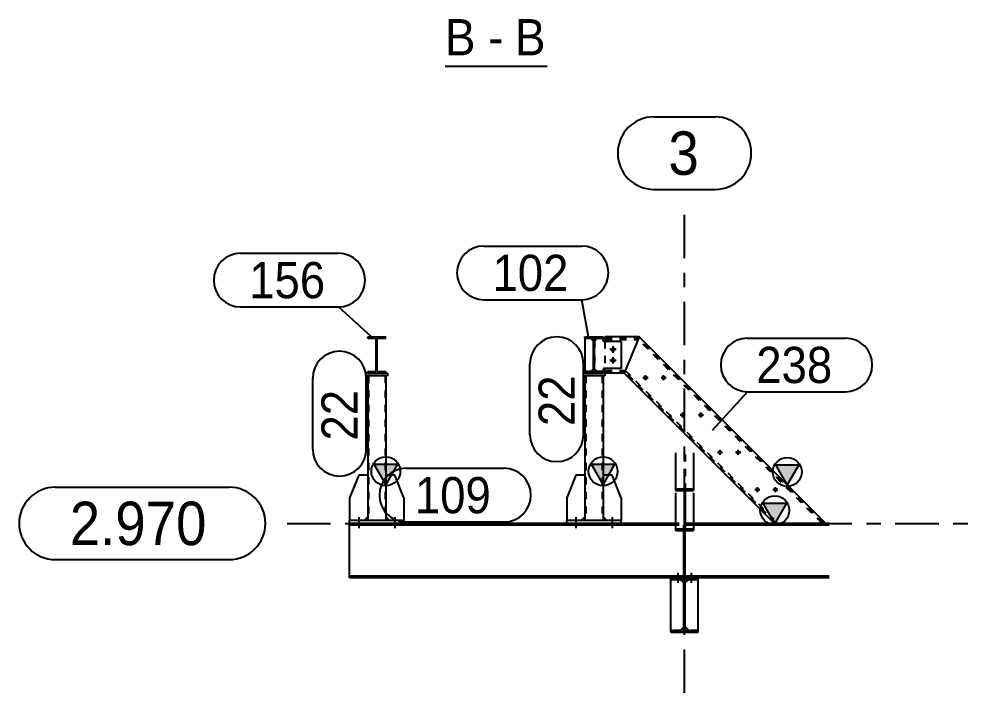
# Model space of a CAD drawing. Header units: millimetres. Extents: x 0 to 594, y 0 to 420.
# Drawn here: x 104.1 to 170, y 226.6 to 273.1 of the extents above; entities that cross this region are included whole.
import ezdxf

# ---------------------------------------------------------------- set-up
doc = ezdxf.new("R2010")
doc.units = ezdxf.units.MM
doc.header["$MEASUREMENT"] = 0
for name, pattern in [('XKITLINE00', [0]), ('XKITLINE02', [4, 2, -2]), ('XKITLINE03', [6, 3, -1, 1, -1]), ('XKITLINE04', [3, 0.5, -0.5, 0.5, -0.5, 0.5, -0.5])]:
    doc.linetypes.add(name, pattern=pattern)
for name, color, linetype in [('grid', 7, 'Continuous'), ('mark', 7, 'Continuous'), ('part1', 7, 'Continuous'), ('view', 7, 'Continuous')]:
    doc.layers.add(name, color=color, linetype=linetype)
doc.styles.add('STYLE_1', font='arial.ttf', dxfattribs={"height": 0.2})

# ---------------------------------------------------------------- blocks, each defined once
blk = doc.blocks.new('*D4066')
at = {"layer": 'grid', "color": 4, "linetype": 'XKITLINE00'}
for p, q in [((1273.015, 1779.914), (1285.028, 1779.914)), ((1273.015, 1774.914), (1285.028, 1774.914))]:
    blk.add_line(p, q, dxfattribs=at)
at = {"layer": 'grid', "color": 4, "linetype": 'XKITLINE03'}
blk.add_line((1289.028, 1777.414), (1336.454, 1777.414), dxfattribs=at)
at = {"layer": 'grid', "color": 4, "linetype": 'XKITLINE00'}
for centre, start, end in [((1273.015, 1777.414), 90, -90), ((1285.028, 1777.414), -90, 90)]:
    blk.add_arc(centre, 2.5, start, end, dxfattribs=at)
at = {"layer": 'grid', "color": 4, "style": 'STYLE_1', "width": 0.9}
blk.add_text('2.970', height=3, dxfattribs=at).set_placement((1274.015, 1775.914))
blk = doc.blocks.new('*D4067')
at = {"layer": 'grid', "color": 4, "linetype": 'XKITLINE00'}
for p, q in [((1314.356, 1805.47), (1318.581, 1805.47)), ((1314.356, 1800.47), (1318.581, 1800.47))]:
    blk.add_line(p, q, dxfattribs=at)
at = {"layer": 'grid', "color": 4, "linetype": 'XKITLINE03'}
blk.add_line((1316.468, 1765.714), (1316.468, 1799.47), dxfattribs=at)
at = {"layer": 'grid', "color": 4, "linetype": 'XKITLINE00'}
for centre, start, end in [((1314.356, 1802.97), 90, -90), ((1318.581, 1802.97), -90, 90)]:
    blk.add_arc(centre, 2.5, start, end, dxfattribs=at)
at = {"layer": 'grid', "color": 4, "style": 'STYLE_1', "width": 0.9}
blk.add_text('3', height=3, dxfattribs=at).set_placement((1315.356, 1801.47))
blk = doc.blocks.new('*D4068')
at = {"layer": 'mark', "color": 1, "linetype": 'XKITLINE00'}
for p, q in [((1302.606, 1796.554), (1309.368, 1796.554)), ((1302.606, 1792.854), (1309.368, 1792.854)), ((1309.847, 1790.283), (1309.368, 1792.854)), ((1309.368, 1792.854), (1309.368, 1792.854))]:
    blk.add_line(p, q, dxfattribs=at)
for centre, start, end in [((1302.606, 1794.704), 90, -90), ((1309.368, 1794.704), -90, 90)]:
    blk.add_arc(centre, 1.85, start, end, dxfattribs=at)
at = {"layer": 'mark', "color": 1, "style": 'STYLE_1', "width": 0.9}
blk.add_text('102', height=2.5, dxfattribs=at).set_placement((1303.206, 1793.454))
blk = doc.blocks.new('*D4069')
at = {"layer": 'mark', "color": 1, "linetype": 'XKITLINE00'}
for p, q in [((1285.806, 1796.056), (1292.568, 1796.056)), ((1285.806, 1792.356), (1292.568, 1792.356)), ((1294.847, 1790.283), (1292.568, 1792.356)), ((1292.568, 1792.356), (1292.568, 1792.356))]:
    blk.add_line(p, q, dxfattribs=at)
for centre, start, end in [((1285.806, 1794.206), 90, -90), ((1292.568, 1794.206), -90, 90)]:
    blk.add_arc(centre, 1.85, start, end, dxfattribs=at)
at = {"layer": 'mark', "color": 1, "style": 'STYLE_1', "width": 0.9}
blk.add_text('156', height=2.5, dxfattribs=at).set_placement((1286.406, 1792.956))
blk = doc.blocks.new('*D4070')
at = {"layer": 'mark', "color": 1, "linetype": 'XKITLINE00'}
for p, q in [((1290.793, 1782.532), (1290.793, 1787.44)), ((1294.493, 1782.532), (1294.493, 1787.44))]:
    blk.add_line(p, q, dxfattribs=at)
for centre, start, end in [((1292.643, 1787.44), 0, 180), ((1292.643, 1782.532), 180, 0)]:
    blk.add_arc(centre, 1.85, start, end, dxfattribs=at)
at = {"layer": 'mark', "color": 1, "style": 'STYLE_1', "width": 0.9}
blk.add_text('22', height=2.5, rotation=90.00021, dxfattribs=at).set_placement((1293.893, 1783.132))
blk = doc.blocks.new('*D4071')
at = {"layer": 'mark', "color": 1, "linetype": 'XKITLINE00'}
for p, q in [((1305.793, 1783.529), (1305.793, 1788.438)), ((1309.493, 1783.529), (1309.493, 1788.438))]:
    blk.add_line(p, q, dxfattribs=at)
for centre, start, end in [((1307.643, 1788.438), 0, 180), ((1307.643, 1783.529), 180, 0)]:
    blk.add_arc(centre, 1.85, start, end, dxfattribs=at)
at = {"layer": 'mark', "color": 1, "style": 'STYLE_1', "width": 0.9}
blk.add_text('22', height=2.5, rotation=90.00021, dxfattribs=at).set_placement((1308.893, 1784.129))
blk = doc.blocks.new('*D4072')
at = {"layer": 'mark', "color": 1, "linetype": 'XKITLINE00'}
for p, q in [((1297.246, 1781.214), (1304.009, 1781.214)), ((1297.246, 1777.514), (1304.009, 1777.514))]:
    blk.add_line(p, q, dxfattribs=at)
for centre, start, end in [((1297.246, 1779.364), 90, -90), ((1304.009, 1779.364), -90, 90)]:
    blk.add_arc(centre, 1.85, start, end, dxfattribs=at)
at = {"layer": 'mark', "color": 1, "style": 'STYLE_1', "width": 0.9}
blk.add_text('109', height=2.5, dxfattribs=at).set_placement((1297.846, 1778.114))
blk = doc.blocks.new('*D4073')
at = {"layer": 'mark', "color": 1, "linetype": 'XKITLINE00'}
for p, q in [((1320.823, 1790.2), (1327.586, 1790.2)), ((1318.392, 1783.853), (1320.823, 1786.5)), ((1320.823, 1786.5), (1327.586, 1786.5)), ((1320.823, 1786.5), (1320.823, 1786.5))]:
    blk.add_line(p, q, dxfattribs=at)
for centre, start, end in [((1320.823, 1788.35), 90, -90), ((1327.586, 1788.35), -90, 90)]:
    blk.add_arc(centre, 1.85, start, end, dxfattribs=at)
at = {"layer": 'mark', "color": 1, "style": 'STYLE_1', "width": 0.9}
blk.add_text('238', height=2.5, dxfattribs=at).set_placement((1321.423, 1787.1))
blk = doc.blocks.new('*D4074')
at = {"layer": 'part1', "color": 0, "linetype": 'XKITLINE00'}
for p, q in [((1309.593, 1790.289), (1310.843, 1790.289)), ((1309.593, 1790.189), (1309.593, 1790.289)), ((1310.843, 1790.189), (1310.843, 1790.289)), ((1309.593, 1790.189), (1310.184, 1790.189)), ((1310.184, 1787.889), (1310.184, 1790.189)), ((1310.253, 1790.189), (1310.843, 1790.189)), ((1310.253, 1787.889), (1310.253, 1790.189)), ((1309.593, 1787.789), (1309.593, 1787.889)), ((1309.593, 1787.889), (1310.184, 1787.889)), ((1309.593, 1787.789), (1310.843, 1787.789)), ((1310.253, 1787.889), (1310.843, 1787.889)), ((1310.843, 1787.789), (1310.843, 1787.889))]:
    blk.add_line(p, q, dxfattribs=at)
blk = doc.blocks.new('*D4075')
at = {"layer": 'part1', "color": 0, "linetype": 'XKITLINE00'}
for p, q in [((1294.593, 1790.289), (1295.843, 1790.289)), ((1294.593, 1790.189), (1294.593, 1790.289)), ((1295.843, 1790.189), (1295.843, 1790.289)), ((1294.593, 1790.189), (1295.184, 1790.189)), ((1295.184, 1787.889), (1295.184, 1790.189)), ((1295.253, 1790.189), (1295.843, 1790.189)), ((1295.253, 1787.889), (1295.253, 1790.189)), ((1294.593, 1787.789), (1294.593, 1787.889)), ((1294.593, 1787.889), (1295.184, 1787.889)), ((1294.593, 1787.789), (1295.843, 1787.789)), ((1295.253, 1787.889), (1295.843, 1787.889)), ((1295.843, 1787.789), (1295.843, 1787.889))]:
    blk.add_line(p, q, dxfattribs=at)
blk = doc.blocks.new('*D4076')
at = {"layer": 'part1', "color": 0, "linetype": 'XKITLINE00'}
for p, q in [((1315.531, 1773.664), (1317.406, 1773.664)), ((1315.531, 1773.552), (1315.531, 1773.664)), ((1315.531, 1773.552), (1316.428, 1773.552)), ((1316.428, 1770.027), (1316.428, 1773.552)), ((1316.509, 1773.552), (1317.406, 1773.552)), ((1316.509, 1770.027), (1316.509, 1773.552)), ((1317.406, 1773.552), (1317.406, 1773.664)), ((1315.531, 1769.914), (1315.531, 1770.027)), ((1315.531, 1770.027), (1316.428, 1770.027)), ((1315.531, 1769.914), (1317.406, 1769.914)), ((1316.509, 1770.027), (1317.406, 1770.027)), ((1317.406, 1769.914), (1317.406, 1770.027))]:
    blk.add_line(p, q, dxfattribs=at)
blk = doc.blocks.new('*D4077')
at = {"layer": 'part1', "color": 0, "linetype": 'XKITLINE00'}
for p, q in [((1315.843, 1782.289), (1315.843, 1779.687)), ((1317.093, 1782.289), (1317.093, 1779.687)), ((1315.843, 1779.803), (1317.093, 1779.803)), ((1315.843, 1779.687), (1316.434, 1779.687)), ((1316.434, 1779.687), (1316.434, 1777.031)), ((1316.503, 1779.687), (1317.093, 1779.687)), ((1316.503, 1779.687), (1316.503, 1777.031)), ((1315.843, 1779.518), (1315.843, 1776.916)), ((1317.093, 1779.518), (1317.093, 1776.916)), ((1315.843, 1777.031), (1316.434, 1777.031)), ((1315.843, 1776.916), (1317.093, 1776.916)), ((1316.503, 1777.031), (1317.093, 1777.031))]:
    blk.add_line(p, q, dxfattribs=at)
at = {"layer": 'part1', "color": 2, "linetype": 'XKITLINE04'}
for p, q in [((1316.434, 1782.174), (1316.434, 1779.687)), ((1316.503, 1782.174), (1316.503, 1779.687))]:
    blk.add_line(p, q, dxfattribs=at)
blk = doc.blocks.new('*D4078')
at = {"layer": 'part1', "color": 2, "linetype": 'XKITLINE04'}
for p, q in [((1316.418, 1776.916), (1316.418, 1777.302)), ((1316.518, 1777.302), (1316.418, 1777.302)), ((1316.518, 1777.052), (1316.418, 1777.052)), ((1316.518, 1776.916), (1316.518, 1777.302)), ((1316.418, 1776.916), (1316.418, 1777.031)), ((1316.518, 1776.916), (1316.518, 1777.031)), ((1316.418, 1774.027), (1316.518, 1774.027))]:
    blk.add_line(p, q, dxfattribs=at)
at = {"layer": 'part1', "color": 0, "linetype": 'XKITLINE00'}
for p, q in [((1316.418, 1773.777), (1316.418, 1776.916)), ((1316.518, 1773.777), (1316.518, 1776.916)), ((1316.518, 1773.777), (1316.418, 1773.777))]:
    blk.add_line(p, q, dxfattribs=at)
blk = doc.blocks.new('*D4079')
at = {"layer": 'part1', "color": 2, "linetype": 'XKITLINE04'}
for p, q in [((1316.418, 1773.777), (1316.418, 1777.302)), ((1316.518, 1777.302), (1316.418, 1777.302)), ((1316.418, 1777.052), (1316.518, 1777.052)), ((1316.518, 1773.777), (1316.518, 1777.302)), ((1316.418, 1774.027), (1316.518, 1774.027)), ((1316.518, 1773.777), (1316.418, 1773.777))]:
    blk.add_line(p, q, dxfattribs=at)
blk = doc.blocks.new('*D4080')
at = {"layer": 'part1', "color": 0, "linetype": 'XKITLINE00'}
for p, q in [((1315.999, 1774.008), (1315.999, 1773.321)), ((1316.937, 1774.008), (1316.937, 1773.321))]:
    blk.add_line(p, q, dxfattribs=at)
at = {"layer": 'part1', "color": 0, "linetype": 'XKITLINE02'}
for p, q in [((1315.999, 1774.008), (1315.999, 1773.321)), ((1316.937, 1774.008), (1316.937, 1773.321))]:
    blk.add_line(p, q, dxfattribs=at)
blk = doc.blocks.new('*D4081')
at = {"layer": 'part1', "color": 0, "linetype": 'XKITLINE00'}
for p, q in [((1316.759, 1773.552), (1316.509, 1773.302)), ((1317.406, 1770.027), (1317.406, 1773.552)), ((1316.759, 1770.027), (1316.509, 1770.277))]:
    blk.add_line(p, q, dxfattribs=at)
at = {"layer": 'part1', "color": 2, "linetype": 'XKITLINE04'}
for p, q in [((1316.509, 1770.277), (1316.509, 1773.302)), ((1317.406, 1773.552), (1316.759, 1773.552)), ((1317.406, 1770.027), (1316.759, 1770.027))]:
    blk.add_line(p, q, dxfattribs=at)
blk = doc.blocks.new('*D4082')
at = {"layer": 'part1', "color": 0, "linetype": 'XKITLINE00'}
for p, q in [((1315.531, 1770.027), (1315.531, 1773.552)), ((1316.428, 1773.302), (1316.178, 1773.552)), ((1316.428, 1770.277), (1316.178, 1770.027))]:
    blk.add_line(p, q, dxfattribs=at)
at = {"layer": 'part1', "color": 2, "linetype": 'XKITLINE04'}
for p, q in [((1316.178, 1773.552), (1315.531, 1773.552)), ((1316.428, 1770.277), (1316.428, 1773.302)), ((1316.178, 1770.027), (1315.531, 1770.027))]:
    blk.add_line(p, q, dxfattribs=at)
blk = doc.blocks.new('*D4083')
at = {"layer": 'part1', "color": 2, "linetype": 'XKITLINE04'}
for p, q in [((1295.843, 1787.589), (1294.593, 1787.589)), ((1294.643, 1787.589), (1294.643, 1777.614)), ((1295.793, 1787.589), (1295.793, 1777.614)), ((1295.843, 1777.614), (1294.593, 1777.614))]:
    blk.add_line(p, q, dxfattribs=at)
at = {"layer": 'part1', "color": 0, "linetype": 'XKITLINE00'}
for p, q in [((1294.593, 1787.589), (1294.593, 1777.614)), ((1295.843, 1787.589), (1295.843, 1777.614)), ((1295.843, 1780.108), (1295.043, 1781.508)), ((1295.043, 1781.508), (1296.643, 1781.508)), ((1296.643, 1781.508), (1295.843, 1780.108))]:
    blk.add_line(p, q, dxfattribs=at)
blk.add_circle((1295.843, 1781.008), 1, dxfattribs=at)
at = {"layer": 'part1', "color": 0}
blk.add_solid([(1295.043, 1781.508), (1296.643, 1781.508), (1295.043, 1781.508), (1295.843, 1780.108)], dxfattribs=at)
blk = doc.blocks.new('*D4084')
at = {"layer": 'part1', "color": 2, "linetype": 'XKITLINE04'}
for p, q in [((1293.343, 1777.414), (1293.343, 1777.614)), ((1293.343, 1777.614), (1293.343, 1777.614)), ((1293.343, 1777.414), (1293.343, 1777.414)), ((1297.093, 1777.614), (1297.093, 1777.614)), ((1297.093, 1777.614), (1297.093, 1777.614)), ((1297.093, 1777.414), (1297.093, 1777.414)), ((1297.093, 1777.414), (1297.093, 1777.414))]:
    blk.add_line(p, q, dxfattribs=at)
at = {"layer": 'part1', "color": 0, "linetype": 'XKITLINE00'}
for p, q in [((1293.343, 1777.414), (1293.343, 1777.614)), ((1297.093, 1777.614), (1293.343, 1777.614)), ((1297.093, 1777.414), (1293.343, 1777.414)), ((1297.093, 1777.414), (1297.093, 1777.614)), ((1297.093, 1777.414), (1297.093, 1777.614))]:
    blk.add_line(p, q, dxfattribs=at)
blk = doc.blocks.new('*D4085')
at = {"layer": 'part1', "color": 0, "linetype": 'XKITLINE00'}
for p, q in [((1293.968, 1780.739), (1293.343, 1779.177)), ((1294.593, 1780.739), (1293.968, 1780.739)), ((1293.343, 1779.177), (1293.343, 1777.614)), ((1294.593, 1777.864), (1294.343, 1777.614))]:
    blk.add_line(p, q, dxfattribs=at)
at = {"layer": 'part1', "color": 2, "linetype": 'XKITLINE04'}
for p, q in [((1294.593, 1780.739), (1294.593, 1777.864)), ((1294.343, 1777.614), (1293.343, 1777.614))]:
    blk.add_line(p, q, dxfattribs=at)
blk = doc.blocks.new('*D4086')
at = {"layer": 'part1', "color": 0, "linetype": 'XKITLINE00'}
for p, q in [((1296.468, 1780.74), (1295.843, 1780.739)), ((1295.843, 1780.739), (1295.843, 1777.864)), ((1297.093, 1779.177), (1296.468, 1780.74)), ((1297.093, 1779.177), (1297.093, 1777.615)), ((1296.093, 1777.614), (1295.843, 1777.864)), ((1297.093, 1777.615), (1296.093, 1777.614))]:
    blk.add_line(p, q, dxfattribs=at)
blk = doc.blocks.new('*D4087')
at = {"layer": 'part1', "color": 0, "linetype": 'XKITLINE00'}
for p, q in [((1294.593, 1787.789), (1294.468, 1787.789)), ((1294.468, 1787.789), (1294.468, 1787.589)), ((1295.968, 1787.789), (1295.843, 1787.789)), ((1295.968, 1787.789), (1295.968, 1787.589)), ((1295.968, 1787.589), (1294.468, 1787.589))]:
    blk.add_line(p, q, dxfattribs=at)
at = {"layer": 'part1', "color": 2, "linetype": 'XKITLINE04'}
blk.add_line((1295.843, 1787.789), (1294.593, 1787.789), dxfattribs=at)
blk = doc.blocks.new('*D4088')
at = {"layer": 'part1', "color": 0, "linetype": 'XKITLINE00'}
for p, q in [((1293.968, 1777.833), (1293.968, 1777.083)), ((1296.468, 1777.833), (1296.468, 1777.083)), ((1296.468, 1777.833), (1296.468, 1777.083))]:
    blk.add_line(p, q, dxfattribs=at)
at = {"layer": 'part1', "color": 0, "linetype": 'XKITLINE02'}
blk.add_line((1293.968, 1777.833), (1293.968, 1777.083), dxfattribs=at)
blk = doc.blocks.new('*D4089')
at = {"layer": 'part1', "color": 2, "linetype": 'XKITLINE04'}
for p, q in [((1310.843, 1787.589), (1309.593, 1787.589)), ((1309.643, 1787.589), (1309.643, 1777.614)), ((1310.793, 1787.589), (1310.793, 1777.614)), ((1310.843, 1777.614), (1309.593, 1777.614))]:
    blk.add_line(p, q, dxfattribs=at)
at = {"layer": 'part1', "color": 0, "linetype": 'XKITLINE00'}
for p, q in [((1309.593, 1787.589), (1309.593, 1777.614)), ((1310.843, 1787.589), (1310.843, 1777.614)), ((1310.843, 1780.108), (1310.043, 1781.508)), ((1310.043, 1781.508), (1311.643, 1781.508)), ((1311.643, 1781.508), (1310.843, 1780.108))]:
    blk.add_line(p, q, dxfattribs=at)
blk.add_circle((1310.843, 1781.008), 1, dxfattribs=at)
at = {"layer": 'part1', "color": 0}
blk.add_solid([(1310.043, 1781.508), (1311.643, 1781.508), (1310.043, 1781.508), (1310.843, 1780.108)], dxfattribs=at)
blk = doc.blocks.new('*D4090')
at = {"layer": 'part1', "color": 2, "linetype": 'XKITLINE04'}
for p, q in [((1309.996, 1790.189), (1309.596, 1790.189)), ((1310.184, 1790.002), (1310.184, 1788.077)), ((1309.996, 1787.889), (1309.596, 1787.889))]:
    blk.add_line(p, q, dxfattribs=at)
at = {"layer": 'part1', "color": 0, "linetype": 'XKITLINE00'}
for p, q in [((1309.596, 1790.189), (1309.596, 1787.889)), ((1310.184, 1790.002), (1309.996, 1790.189)), ((1310.184, 1788.077), (1309.996, 1787.889))]:
    blk.add_line(p, q, dxfattribs=at)
blk = doc.blocks.new('*D4091')
at = {"layer": 'part1', "color": 0, "linetype": 'XKITLINE00'}
for p, q in [((1310.968, 1790.289), (1310.968, 1789.977)), ((1313.343, 1790.289), (1310.968, 1790.289)), ((1313.343, 1790.289), (1312.308, 1787.789)), ((1310.968, 1788.102), (1310.968, 1787.789)), ((1312.308, 1787.789), (1310.968, 1787.789))]:
    blk.add_line(p, q, dxfattribs=at)
at = {"layer": 'part1', "color": 2, "linetype": 'XKITLINE04'}
for p, q in [((1310.968, 1790.197), (1313.305, 1790.197)), ((1310.968, 1790.115), (1313.271, 1790.115)), ((1310.968, 1789.977), (1310.968, 1788.102)), ((1310.968, 1787.964), (1312.38, 1787.964)), ((1310.968, 1787.881), (1312.346, 1787.881))]:
    blk.add_line(p, q, dxfattribs=at)
blk = doc.blocks.new('*D4092')
at = {"layer": 'part1', "color": 0, "linetype": 'XKITLINE00'}
for p, q in [((1316.35, 1784.714), (1316.35, 1785.064)), ((1317.6, 1784.714), (1317.6, 1785.064)), ((1316.525, 1784.889), (1316.175, 1784.889)), ((1317.775, 1784.889), (1317.425, 1784.889))]:
    blk.add_line(p, q, dxfattribs=at)
for centre in [(1316.35, 1784.889), (1317.6, 1784.889)]:
    blk.add_circle(centre, 0.0875, dxfattribs=at)
blk = doc.blocks.new('*D4093')
at = {"layer": 'part1', "color": 0, "linetype": 'XKITLINE00'}
for p, q in [((1313.775, 1787.289), (1313.775, 1787.639)), ((1315.025, 1787.289), (1315.025, 1787.639)), ((1313.95, 1787.464), (1313.6, 1787.464)), ((1315.2, 1787.464), (1314.85, 1787.464))]:
    blk.add_line(p, q, dxfattribs=at)
for centre in [(1313.775, 1787.464), (1315.025, 1787.464)]:
    blk.add_circle(centre, 0.0875, dxfattribs=at)
blk = doc.blocks.new('*D4094')
at = {"layer": 'part1', "color": 0, "linetype": 'XKITLINE00'}
for p, q in [((1310.44, 1790.189), (1310.253, 1790.002)), ((1310.843, 1790.189), (1310.843, 1790.039)), ((1310.846, 1790.02), (1310.843, 1790.039)), ((1310.855, 1790.003), (1310.846, 1790.02)), ((1310.869, 1789.989), (1310.855, 1790.003)), ((1310.886, 1789.98), (1310.869, 1789.989)), ((1310.906, 1789.977), (1310.886, 1789.98)), ((1312.093, 1789.977), (1310.906, 1789.977)), ((1312.093, 1789.977), (1312.093, 1788.102)), ((1310.44, 1787.889), (1310.253, 1788.077)), ((1310.846, 1788.059), (1310.843, 1788.039)), ((1310.843, 1788.039), (1310.843, 1787.889)), ((1310.855, 1788.076), (1310.846, 1788.059)), ((1310.869, 1788.09), (1310.855, 1788.076)), ((1310.886, 1788.099), (1310.869, 1788.09)), ((1310.906, 1788.102), (1310.886, 1788.099)), ((1312.093, 1788.102), (1310.906, 1788.102))]:
    blk.add_line(p, q, dxfattribs=at)
at = {"layer": 'part1', "color": 2, "linetype": 'XKITLINE04'}
for p, q in [((1310.253, 1790.002), (1310.253, 1788.077)), ((1310.843, 1790.189), (1310.44, 1790.189)), ((1310.843, 1787.889), (1310.44, 1787.889))]:
    blk.add_line(p, q, dxfattribs=at)
blk = doc.blocks.new('*D4095')
at = {"layer": 'part1', "color": 0, "linetype": 'XKITLINE00'}
for p, q in [((1311.531, 1789.189), (1311.531, 1789.639)), ((1311.756, 1789.414), (1311.306, 1789.414)), ((1311.756, 1788.664), (1311.306, 1788.664)), ((1311.531, 1788.439), (1311.531, 1788.889))]:
    blk.add_line(p, q, dxfattribs=at)
for centre in [(1311.531, 1789.414), (1311.531, 1788.664)]:
    blk.add_circle(centre, 0.112, dxfattribs=at)
blk = doc.blocks.new('*D4096')
at = {"layer": 'part1', "color": 2, "linetype": 'XKITLINE04'}
for p, q in [((1308.343, 1777.414), (1308.343, 1777.614)), ((1308.343, 1777.614), (1308.343, 1777.614)), ((1308.343, 1777.414), (1308.343, 1777.414)), ((1312.093, 1777.614), (1312.093, 1777.614)), ((1312.093, 1777.614), (1312.093, 1777.614)), ((1312.093, 1777.414), (1312.093, 1777.414)), ((1312.093, 1777.414), (1312.093, 1777.414))]:
    blk.add_line(p, q, dxfattribs=at)
at = {"layer": 'part1', "color": 0, "linetype": 'XKITLINE00'}
for p, q in [((1308.343, 1777.414), (1308.343, 1777.614)), ((1312.093, 1777.614), (1308.343, 1777.614)), ((1312.093, 1777.414), (1308.343, 1777.414)), ((1312.093, 1777.414), (1312.093, 1777.614)), ((1312.093, 1777.414), (1312.093, 1777.614))]:
    blk.add_line(p, q, dxfattribs=at)
blk = doc.blocks.new('*D4097')
at = {"layer": 'part1', "color": 0, "linetype": 'XKITLINE00'}
for p, q in [((1308.968, 1780.739), (1308.343, 1779.177)), ((1309.593, 1780.739), (1308.968, 1780.739)), ((1308.343, 1779.177), (1308.343, 1777.614)), ((1309.593, 1777.864), (1309.343, 1777.614))]:
    blk.add_line(p, q, dxfattribs=at)
at = {"layer": 'part1', "color": 2, "linetype": 'XKITLINE04'}
for p, q in [((1309.593, 1780.739), (1309.593, 1777.864)), ((1309.343, 1777.614), (1308.343, 1777.614))]:
    blk.add_line(p, q, dxfattribs=at)
blk = doc.blocks.new('*D4098')
at = {"layer": 'part1', "color": 0, "linetype": 'XKITLINE00'}
for p, q in [((1311.468, 1780.74), (1310.843, 1780.739)), ((1310.843, 1780.739), (1310.843, 1777.864)), ((1312.093, 1779.177), (1311.468, 1780.74)), ((1312.093, 1779.177), (1312.093, 1777.615)), ((1311.093, 1777.614), (1310.843, 1777.864)), ((1312.093, 1777.615), (1311.093, 1777.614))]:
    blk.add_line(p, q, dxfattribs=at)
blk = doc.blocks.new('*D4099')
at = {"layer": 'part1', "color": 0, "linetype": 'XKITLINE00'}
for p, q in [((1309.593, 1787.789), (1309.468, 1787.789)), ((1309.468, 1787.789), (1309.468, 1787.589)), ((1310.968, 1787.789), (1310.843, 1787.789)), ((1310.968, 1787.789), (1310.968, 1787.589)), ((1310.968, 1787.589), (1309.468, 1787.589))]:
    blk.add_line(p, q, dxfattribs=at)
at = {"layer": 'part1', "color": 2, "linetype": 'XKITLINE04'}
blk.add_line((1310.843, 1787.789), (1309.593, 1787.789), dxfattribs=at)
blk = doc.blocks.new('*D4100')
at = {"layer": 'part1', "color": 0, "linetype": 'XKITLINE00'}
for p, q in [((1308.968, 1777.833), (1308.968, 1777.083)), ((1311.468, 1777.833), (1311.468, 1777.083)), ((1311.468, 1777.833), (1311.468, 1777.083))]:
    blk.add_line(p, q, dxfattribs=at)
at = {"layer": 'part1', "color": 0, "linetype": 'XKITLINE02'}
blk.add_line((1308.968, 1777.833), (1308.968, 1777.083), dxfattribs=at)
blk = doc.blocks.new('*D4101')
at = {"layer": 'part1', "color": 0, "linetype": 'XKITLINE00'}
for p, q in [((1322.704, 1777.414), (1321.904, 1778.814)), ((1321.904, 1778.814), (1323.504, 1778.814)), ((1323.504, 1778.814), (1322.704, 1777.414)), ((1293.343, 1773.664), (1293.343, 1777.414)), ((1294.627, 1777.414), (1293.343, 1777.414)), ((1315.843, 1777.302), (1293.343, 1777.302)), ((1309.627, 1777.414), (1297.093, 1777.414)), ((1315.843, 1777.414), (1312.093, 1777.414)), ((1326.454, 1777.414), (1317.093, 1777.414)), ((1326.454, 1777.302), (1317.093, 1777.302)), ((1326.454, 1773.777), (1293.343, 1773.777)), ((1315.531, 1773.664), (1293.343, 1773.664)), ((1326.454, 1773.664), (1317.406, 1773.664))]:
    blk.add_line(p, q, dxfattribs=at)
at = {"layer": 'part1', "color": 2, "linetype": 'XKITLINE04'}
for p, q in [((1297.093, 1777.414), (1294.627, 1777.414)), ((1312.093, 1777.414), (1309.627, 1777.414)), ((1317.093, 1777.414), (1315.843, 1777.414)), ((1317.093, 1777.302), (1315.843, 1777.302)), ((1317.406, 1773.664), (1315.531, 1773.664))]:
    blk.add_line(p, q, dxfattribs=at)
at = {"layer": 'part1', "color": 0, "linetype": 'XKITLINE00'}
blk.add_circle((1322.704, 1778.314), 1, dxfattribs=at)
at = {"layer": 'part1', "color": 0}
blk.add_solid([(1321.904, 1778.814), (1323.504, 1778.814), (1321.904, 1778.814), (1322.704, 1777.414)], dxfattribs=at)
blk = doc.blocks.new('*D4102')
at = {"layer": 'part1', "color": 0, "linetype": 'XKITLINE00'}
for p, q in [((1313.343, 1790.289), (1312.308, 1787.789)), ((1326.218, 1777.414), (1313.343, 1790.289)), ((1322.683, 1777.414), (1312.308, 1787.789)), ((1323.566, 1780.066), (1322.766, 1781.466)), ((1322.766, 1781.466), (1324.366, 1781.466)), ((1324.366, 1781.466), (1323.566, 1780.066))]:
    blk.add_line(p, q, dxfattribs=at)
at = {"layer": 'part1', "color": 2, "linetype": 'XKITLINE04'}
for p, q in [((1325.972, 1777.414), (1313.271, 1790.115)), ((1326.088, 1777.414), (1313.305, 1790.197)), ((1322.813, 1777.414), (1312.346, 1787.881)), ((1312.38, 1787.964), (1322.929, 1777.414)), ((1326.218, 1777.414), (1322.683, 1777.414))]:
    blk.add_line(p, q, dxfattribs=at)
at = {"layer": 'part1', "color": 0, "linetype": 'XKITLINE00'}
blk.add_circle((1323.566, 1780.966), 1, dxfattribs=at)
at = {"layer": 'part1', "color": 0}
blk.add_solid([(1322.766, 1781.466), (1324.366, 1781.466), (1322.766, 1781.466), (1323.566, 1780.066)], dxfattribs=at)
blk = doc.blocks.new('*D4103')
at = {"layer": 'part1', "color": 0, "linetype": 'XKITLINE00'}
for p, q in [((1321.675, 1779.739), (1321.325, 1779.739)), ((1321.5, 1779.564), (1321.5, 1779.914)), ((1322.925, 1779.739), (1322.575, 1779.739)), ((1322.75, 1779.564), (1322.75, 1779.914))]:
    blk.add_line(p, q, dxfattribs=at)
for centre in [(1321.5, 1779.739), (1322.75, 1779.739)]:
    blk.add_circle(centre, 0.0875, dxfattribs=at)
blk = doc.blocks.new('*D4104')
at = {"layer": 'part1', "color": 0, "linetype": 'XKITLINE00'}
for p, q in [((1318.925, 1782.139), (1318.925, 1782.489)), ((1320.175, 1782.139), (1320.175, 1782.489)), ((1319.1, 1782.314), (1318.75, 1782.314)), ((1320.35, 1782.314), (1320, 1782.314))]:
    blk.add_line(p, q, dxfattribs=at)
for centre in [(1318.925, 1782.314), (1320.175, 1782.314)]:
    blk.add_circle(centre, 0.0875, dxfattribs=at)
blk = doc.blocks.new('*D4105')
at = {"layer": 'view', "color": 2, "linetype": 'XKITLINE00'}
blk.add_line((1299.933, 1808.97), (1306.991, 1808.97), dxfattribs=at)
at = {"layer": 'view', "color": 3, "style": 'STYLE_1', "width": 0.9}
for s, p in [('B', (1299.933, 1809.72)), ('B', (1304.767, 1809.72)), ('-', (1302.908, 1809.72))]:
    blk.add_text(s, height=2.5, dxfattribs=at).set_placement(p)

msp = doc.modelspace()

# ---------------------------------------------------------------- block references
at = {"layer": 'grid'}
for name in ['*D4067', '*D4066']:
    msp.add_blockref(name, (-1166.435, -1539.151), dxfattribs=at)
at = {"layer": 'mark'}
for name in ['*D4068', '*D4069', '*D4071', '*D4073', '*D4070', '*D4072']:
    msp.add_blockref(name, (-1166.435, -1539.151), dxfattribs=at)
at = {"layer": 'part1'}
for name in ['*D4075', '*D4074', '*D4090', '*D4094', '*D4091', '*D4102', '*D4095', '*D4087', '*D4099', '*D4083', '*D4089', '*D4093', '*D4092', '*D4104', '*D4077', '*D4085', '*D4086', '*D4097', '*D4098', '*D4103', '*D4101', '*D4084', '*D4088', '*D4096', '*D4100', '*D4078', '*D4079', '*D4080', '*D4076', '*D4082', '*D4081']:
    msp.add_blockref(name, (-1166.435, -1539.151), dxfattribs=at)
at = {"layer": 'view'}
msp.add_blockref('*D4105', (-1166.435, -1539.151), dxfattribs=at)

doc.saveas('drawing.dxf')
